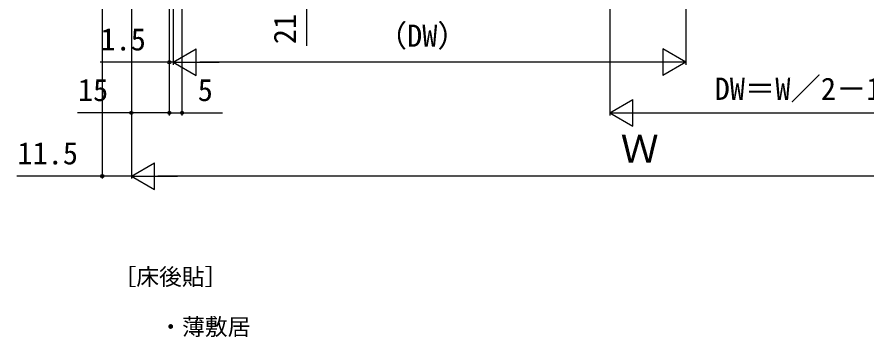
# Model space of a CAD drawing. Units: millimetres, scale not verified. Extents: x -525 to 525, y -783 to 779.
# Drawn here: x -148 to 187.4, y 28.6 to 155 of the extents above; entities that cross this region are included whole.
import ezdxf
from ezdxf.enums import TextEntityAlignment as Align

# ---------------------------------------------------------------- set-up
doc = ezdxf.new("R2010")
doc.units = ezdxf.units.MM
doc.header["$LTSCALE"] = 4
doc.layers.add('0-2_USER1', color=3, linetype='Continuous')
doc.layers.add('0-8_YKK_D', color=6, linetype='Continuous')
doc.styles.add('ＭＳ ゴシック', font='')
doc.styles.get('ＭＳ ゴシック').set_extended_font_data('MS Gothic')

msp = doc.modelspace()

# ---------------------------------------------------------------- linework, layer by layer
at = {"layer": '0-8_YKK_D'}
for p, q in [((-82.839, 257.18), (-82.839, 116.181)), ((-86.339, 223.18), (-86.339, 136.181)), ((-86.339, 222.18), (-86.339, 136.181)), ((86.161, 223.48), (86.161, 116.181)), ((116.161, 223.48), (116.161, 136.181)), ((-87.839, 218.18), (-87.839, 116.181)), ((-87.839, 218.18), (-87.839, 116.181)), ((-87.839, 218.18), (-87.839, 136.181)), ((-102.839, 200.18), (-102.839, 91.181)), ((-102.839, 200.18), (-102.839, 116.181)), ((-102.839, 199.18), (-102.839, 91.181)), ((-114.339, 178.181), (-114.339, 91.181)), ((-86.339, 137.181), (-77.245, 142.431)), ((-77.245, 131.931), (-77.245, 142.431)), ((116.161, 137.181), (107.068, 142.431)), ((107.068, 142.431), (107.068, 131.931)), ((-87.839, 137.181), (-115.211, 137.181)), ((-86.339, 137.181), (-87.839, 137.181)), ((-86.339, 137.181), (-83.789, 137.181)), ((-86.339, 137.181), (-77.245, 131.931)), ((-86.339, 137.181), (-68.152, 137.181)), ((105.661, 137.181), (-75.839, 137.181)), ((116.161, 137.181), (97.975, 137.181)), ((116.161, 137.181), (107.068, 131.931)), ((86.161, 117.181), (95.255, 122.431)), ((95.255, 111.931), (95.255, 122.431)), ((86.161, 117.181), (95.255, 111.931)), ((86.161, 117.181), (104.348, 117.181)), ((96.661, 117.181), (278.074, 117.181)), ((-102.839, 92.181), (-93.745, 97.431)), ((-93.745, 86.931), (-93.745, 97.431)), ((-102.839, 92.181), (-93.745, 86.931)), ((-102.839, 92.181), (-84.652, 92.181)), ((294.574, 92.181), (-92.339, 92.181))]:
    msp.add_line(p, q, dxfattribs=at)
for points in [[(-33.676, 198.68), (-33.676, 177.181), (-33.676, 143.677)], [(-87.839, 117.181), (-102.839, 117.181), (-124.116, 117.181)], [(-87.839, 117.181), (-82.839, 117.181), (-66.784, 117.181)], [(-102.839, 92.181), (-114.339, 92.181), (-148.02, 92.181)]]:
    msp.add_lwpolyline(points, dxfattribs=at)
for centre in [(-87.839, 137.181), (-102.839, 117.181), (-87.839, 117.181), (-87.839, 117.181), (-82.839, 117.181), (-114.339, 92.181)]:
    msp.add_circle(centre, 0.637, dxfattribs=at)

# ---------------------------------------------------------------- texts
at = {"layer": '0-2_USER1', "style": 'ＭＳ ゴシック'}
for s, p in [('［床後貼］', (-109.89, 47.132)), ('・薄敷居', (-91.787, 27.388))]:
    msp.add_text(s, height=6.598, dxfattribs=at).set_placement(p, align=Align.BOTTOM_LEFT)
at = {"layer": '0-8_YKK_D', "style": 'ＭＳ ゴシック'}
msp.add_text('21.5', height=8.798, rotation=90, dxfattribs=at).set_placement((-35.176, 144.29), align=Align.BOTTOM_LEFT)
for s, height, p in [('（DW）', 8.798, (-5.918, 140.613)), ('1.5', 8.798, (-115.052, 139.181)), ('DW＝W／2－1.5', 8.798, (127.572, 119.659)), ('15', 8.798, (-123.957, 119.181)), ('5', 8.798, (-76.625, 119.181)), ('Ｗ', 11, (90.464, 94.181)), ('11.5', 8.798, (-147.861, 94.181))]:
    msp.add_text(s, height=height, dxfattribs=at).set_placement(p, align=Align.BOTTOM_LEFT)

doc.saveas('drawing.dxf')
